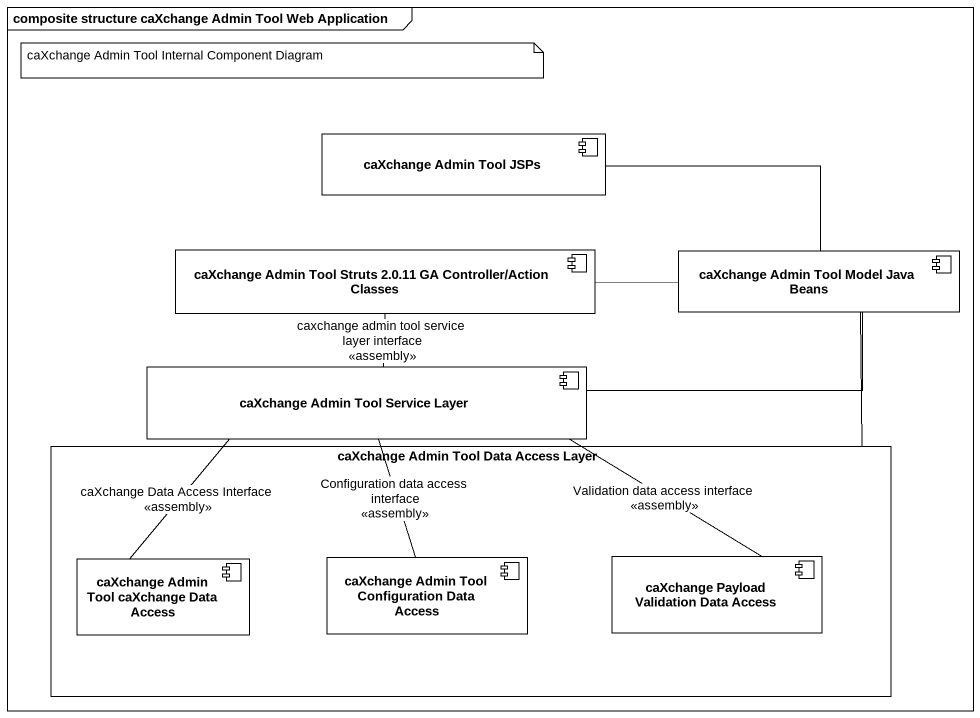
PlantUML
@startuml
mainframe composite structure caXchange Admin Tool Web Application
component "caXchange Admin Tool JSPs" as caXchange_Admin_Tool_JSPs
component "caXchange Admin Tool Struts 2.0.11 GA Controller/Action Classes" as caXchange_Admin_Tool_Struts
component "caXchange Admin Tool Model Java Beans" as caXchange_Admin_Tool_Model
component "caXchange Admin Tool Service Layer" as caXchange_Admin_Tool
rectangle "caXchange Admin Tool Data Access Layer" as caXchange_Admin_Tool_Data {
  component "caXchange Admin Tool caXchange Data Access" as caXchange_Admin_Tool_2
  component "caXchange Admin Tool Configuration Data Access" as caXchange_Admin_Tool_3
  component "caXchange Payload Validation Data Access" as caXchange_Payload
}
caXchange_Admin_Tool_JSPs -right- caXchange_Admin_Tool_Model
caXchange_Admin_Tool_Struts -right- caXchange_Admin_Tool_Model
caXchange_Admin_Tool_Struts -- caXchange_Admin_Tool : caxchange admin tool service layer interface\n<<assembly>>
caXchange_Admin_Tool -right- caXchange_Admin_Tool_Model
caXchange_Admin_Tool -- caXchange_Admin_Tool_2 : caXchange Data Access Interface\n<<assembly>>
caXchange_Admin_Tool -- caXchange_Admin_Tool_3 : Configuration data access interface\n<<assembly>>
caXchange_Admin_Tool -right- caXchange_Payload : Validation data access interface\n<<assembly>>
caXchange_Admin_Tool_Data -up- caXchange_Admin_Tool_Model
note as N1
  caXchange Admin Tool Internal Component Diagram
end note
@enduml
